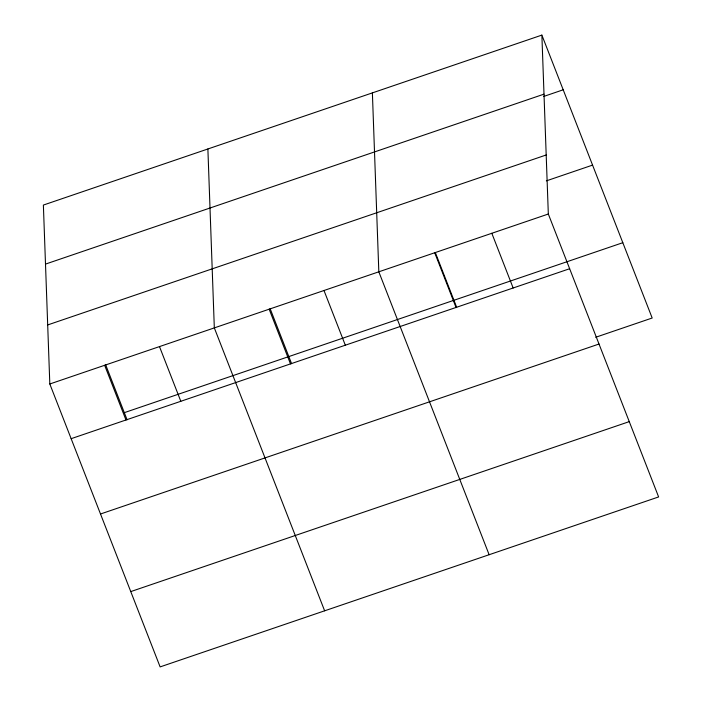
<?xml version="1.0" encoding="UTF-8"?>
<svg xmlns="http://www.w3.org/2000/svg" width="702" height="702" viewBox="0 0 702 702"><rect width="100%" height="100%" fill="white"/><g stroke="black" fill="none" stroke-linecap="round" stroke-linejoin="round"><path stroke-width="1.05" d="M541.874 35.1L43.375 205.063L49.816 383.985L160.126 666.9L658.625 496.937L548.323 214.022L541.874 35.1L652.184 318.015L595.682 337.276M45.498 264.101L544.006 94.147M543.69 96.455L563.206 89.795M47.692 324.938L546.191 154.984M546.34 180.87L592.567 165.11M49.816 383.985L548.323 214.022M124.315 412.662L622.814 242.699M71.148 438.68L569.647 268.726M100.509 513.996L599.008 344.033M130.756 591.593L629.264 421.63M491.821 233.292L513.153 287.987M435.328 252.553L456.651 307.248M434.617 252.501L456.107 307.616M489.136 554.729L378.826 271.814L372.385 92.883M323.991 290.505L345.323 345.208M270.112 308.59L291.602 363.697M269.156 309.205L290.488 363.899M324.631 610.81L214.321 327.895L207.88 148.973M159.486 346.595L180.818 401.29M105.607 364.68L127.097 419.787M104.651 365.294L125.983 419.989"/></g></svg>
